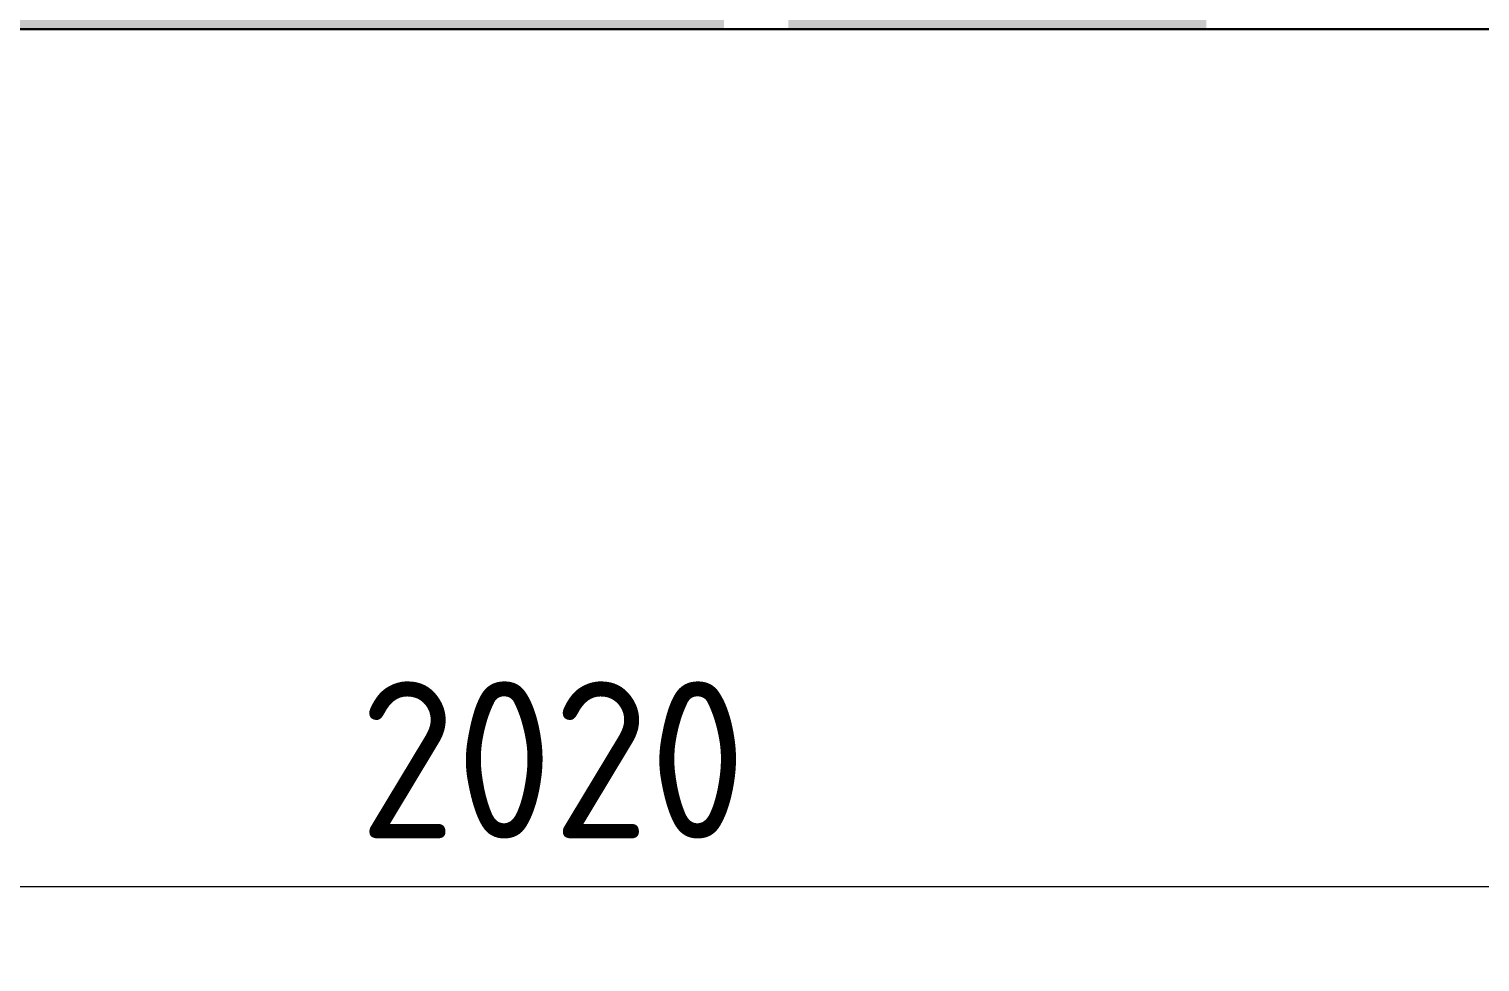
# Model space of a CAD drawing. Header units: millimetres. Extents: x 855 to 103073, y -1987 to 27400.
# Drawn here: x 10192 to 10769, y -371 to 0 of the extents above; entities that cross this region are included whole.
import ezdxf

# ---------------------------------------------------------------- set-up
doc = ezdxf.new("R2010")
doc.units = ezdxf.units.MM
for name, color, linetype, lineweight in [('A-ANNO-DIMS', 7, 'Continuous', 9), ('A-ANNO-DIMS-25', 7, 'Continuous', 9), ('A-GENM', 7, 'Continuous', 9)]:
    doc.layers.add(name, color=color, linetype=linetype, lineweight=lineweight)
doc.layers.add('A-FLOR-FNSH-2', color=7, linetype='Continuous', lineweight=30, true_color=0x3c3c3c)
doc.styles.add('ISOCPEUR_1', font='isocpeur.ttf', dxfattribs={"width": 0.9, "height": 62.5})
doc.dimstyles.new('ISO-2_5_0_9К_БОЛЬШОЙ', dxfattribs={"dimscale": 304.8, "dimtxt": 62.248823, "dimasz": 0.123031, "dimexe": 0.098425, "dimexo": 0.246063, "dimgap": 0, "dimtad": 1, "dimdec": 0, "dimrnd": 10, "dimzin": 0, "dimdsep": 46, "dimtxsty": 'ISOCPEUR_1', "dimblk1": 'OBLIQUE', "dimblk2": 'OBLIQUE', "dimsah": 1, "dimcen": 0.09, "dimdle": 0.098425, "dimazin": 0, "dimtfac": 1, "dimtdec": 4, "dimtix": 1, "dimtmove": 0, "dimatfit": 3, "dimfxl": 1, "dimtvp": 1, "dimtolj": 1, "dimtzin": 0, "dimarcsym": 2})

# ---------------------------------------------------------------- blocks, each defined once
blk = doc.blocks.new('Плинтус - Плинтус керамогранит бежевый-33463444-Развертка 1_02-1')
at = {"layer": 'A-GENM'}
h = blk.add_hatch(color=256, dxfattribs=at)
h.paths.add_polyline_path([(14540, 0), (14540, 100), (14520, 100), (14520, 0)])
h.paths.add_polyline_path([(13769.92, 0), (13820, 0), (13820, 100), (13652.17, 100), (13652.95, 69.02), (13653.78, 0), (13731.2, 0)])
h.paths.add_polyline_path([(13576.35, 0), (13628.17, 0), (13627.89, 40.28), (13627.27, 80.94), (13626.7, 100), (13274.83, 100), (13275.88, 60.36), (13276.33, 0), (13498.92, 0)])
h.paths.add_polyline_path([(13242.37, 0), (13242.44, 0), (13242.44, 5.02), (13243.18, 21.76), (13248.73, 100), (13151.68, 100), (13151.68, 0), (13227.93, 0)])
h.paths.add_polyline_path([(12730, 0), (12751.68, 0), (12751.68, 100), (12730, 100), (12730, 50)])
h.paths.add_polyline_path([(12680, 0), (12680, 100), (12660, 100), (12660, 0)])
blk = doc.blocks.new('DIMBLOCK5-Развертка 1_02-1')
at = {"layer": 'A-ANNO-DIMS-25'}
for p, q in [((9390.49, -75), (9390.49, -371.24)), ((11414.49, -75), (11414.49, -371.24)), ((9390.49, -341.24), (9390.49, -80)), ((11414.49, -341.24), (11414.49, -80)), ((9390.49, -341.24), (11414.49, -341.24))]:
    blk.add_line(p, q, dxfattribs=at)
at = {"layer": 'A-ANNO-DIMS-25', "lineweight": 20}
for p, q in [((9390.49, -341.24), (9409.24, -322.49)), ((11414.49, -341.24), (11433.24, -322.49)), ((9390.49, -341.24), (9371.74, -359.99)), ((11414.49, -341.24), (11395.74, -359.99))]:
    blk.add_line(p, q, dxfattribs=at)
at = {"layer": 'A-ANNO-DIMS-25', "color": 0, "insert": (10323.48, -259.59), "char_height": 62.5, "width": 189.6195, "attachment_point": 1, "line_spacing_factor": 1.149209, "style": 'ISOCPEUR_1'}
blk.add_mtext('2020', dxfattribs=at)
blk = doc.blocks.new('_Oblique')
at = {"color": 0, "linetype": 'ByBlock', "lineweight": -2}
blk.add_line((-0.5, -0.5), (0.5, 0.5), dxfattribs=at)

msp = doc.modelspace()

# ---------------------------------------------------------------- linework, layer by layer
at = {"layer": 'A-FLOR-FNSH-2'}
msp.add_line((17617.16, -0.1), (10091.7, -0.1), dxfattribs=at)

# ---------------------------------------------------------------- block references
at = {"layer": 'A-GENM'}
msp.add_blockref('Плинтус - Плинтус керамогранит бежевый-33463444-Развертка 1_02-1', (-3159.51, 0), dxfattribs=at)

# ---------------------------------------------------------------- dimensions: what is measured, and where the dimension line sits
at = {"layer": 'A-ANNO-DIMS'}
dim = msp.add_linear_dim(base=(11414.49, -341.24), p1=(9390.49, 0), p2=(11414.49, 0), dimstyle='ISO-2_5_0_9К_БОЛЬШОЙ', override={"dimpost": '<>', "dimfxl": 2023.999963}, dxfattribs=at)
dim.commit()
dim.dimension.update_dxf_attribs({"geometry": 'DIMBLOCK5-Развертка 1_02-1', "text_midpoint": (10402.49, -309.99)})

doc.saveas('drawing.dxf')
